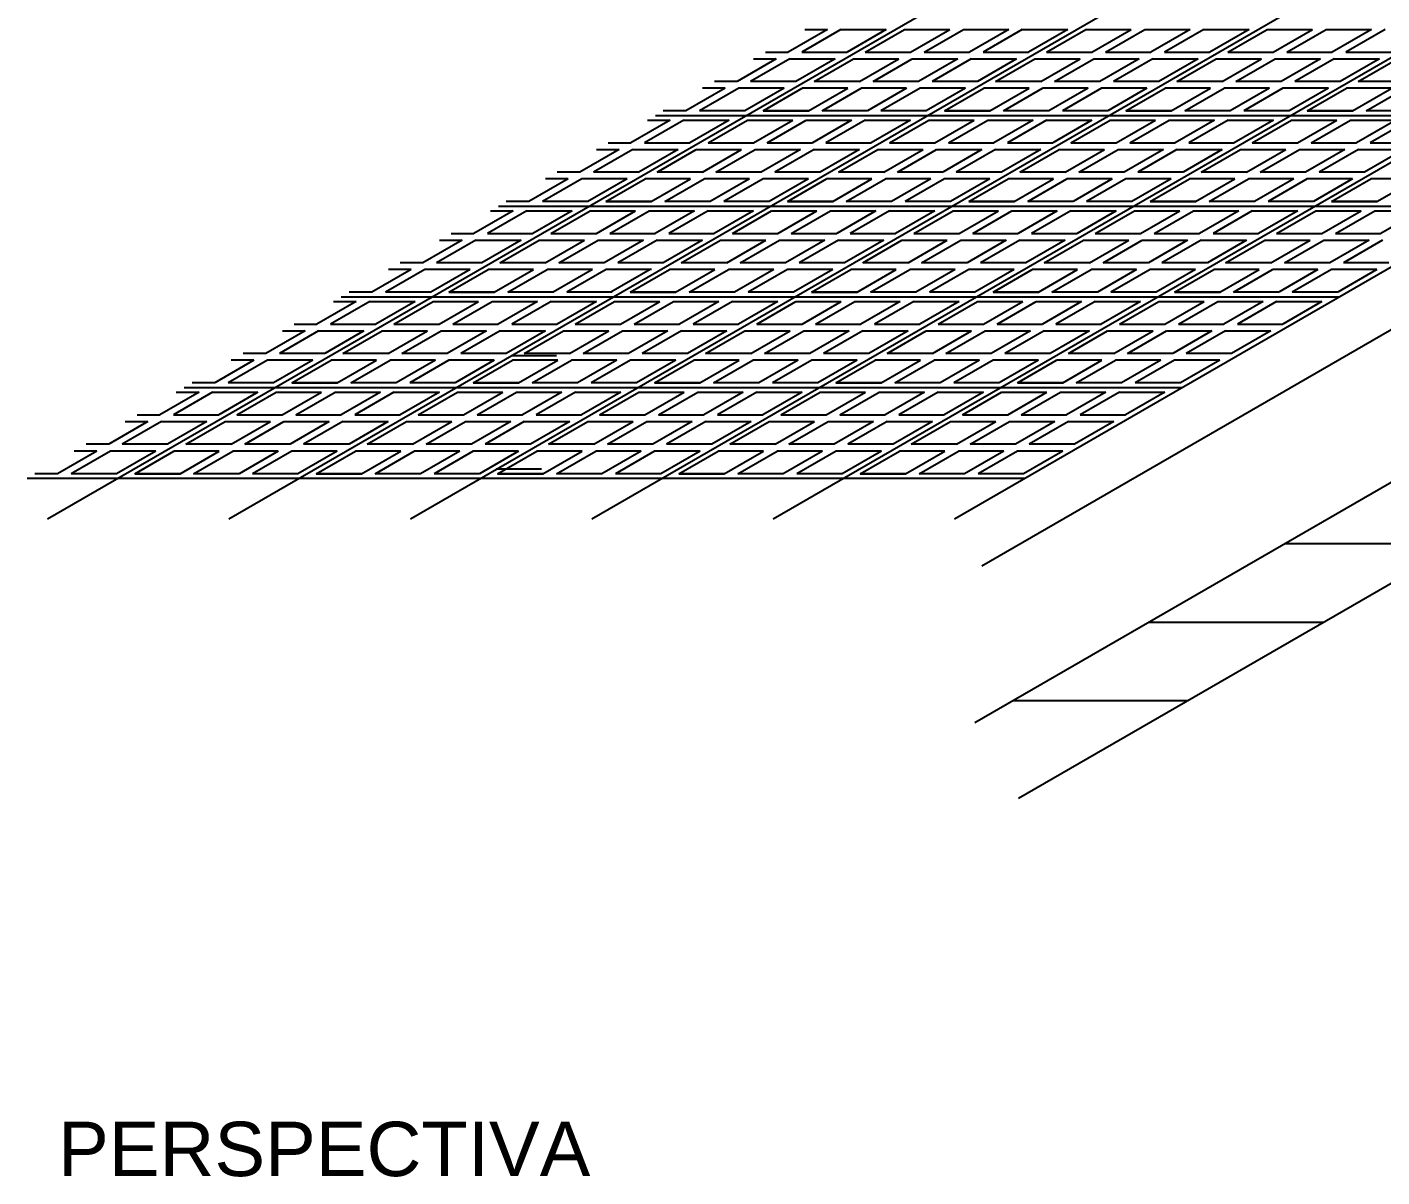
# Model space of a CAD drawing. Extents: x 0.2 to 27.8, y 0.4 to 17.8.
# Drawn here: x 9.789 to 12.777, y 9.632 to 12.168 of the extents above; entities that cross this region are included whole.
import ezdxf

# ---------------------------------------------------------------- set-up
doc = ezdxf.new("R2010")
doc.units = 0
doc.header["$LTSCALE"] = 0.8
doc.header["$MEASUREMENT"] = 0
for name, color, linetype in [('RATLLAT', 7, 'CONTINUOUS'), ('TAPA', 6, 'CONTINUOUS'), ('VORERA', 7, 'CONTINUOUS')]:
    doc.layers.add(name, color=color, linetype=linetype)
doc.styles.add('HELV', font='HELV')

msp = doc.modelspace()

# ---------------------------------------------------------------- linework, layer by layer
at = {"layer": 'TAPA', "color": 4}
for p, q in [((9.83405, 11.0833), (16.05083, 14.67256)), ((10.23405, 11.0833), (16.45083, 14.67256)), ((10.63405, 11.0833), (16.85083, 14.67256)), ((11.03405, 11.0833), (17.25083, 14.67256)), ((11.43405, 11.0833), (17.65083, 14.67256)), ((11.83405, 11.0833), (18.05083, 14.67256)), ((11.89405, 10.97938), (18.27459, 14.66318)), ((11.17452, 11.97269), (13.37452, 11.97269)), ((10.82811, 11.77269), (13.02811, 11.77269)), ((11.87862, 10.63384), (13.59242, 11.6233)), ((10.4817, 11.57269), (12.6817, 11.57269)), ((11.97505, 10.46681), (13.84636, 11.5472)), ((10.13529, 11.37269), (12.33529, 11.37269)), ((9.78888, 11.17269), (11.98888, 11.17269)), ((12.56209, 11.02844), (12.94784, 11.02844)), ((12.26258, 10.85552), (12.64833, 10.85552)), ((11.96307, 10.6826), (12.34882, 10.6826))]:
    msp.add_line(p, q, dxfattribs=at)
at = {"layer": 'VORERA', "color": 4}
for p, q in [((11.55361, 12.16269), (11.46701, 12.11269)), ((11.58361, 12.16269), (11.49701, 12.11269)), ((11.50361, 12.16269), (11.55361, 12.16269)), ((11.58361, 12.16269), (11.68361, 12.16269)), ((11.68361, 12.16269), (11.59701, 12.11269)), ((11.63701, 12.11269), (11.72361, 12.16269)), ((11.72361, 12.16269), (11.82361, 12.16269)), ((11.73701, 12.11269), (11.82361, 12.16269)), ((11.76701, 12.11269), (11.85361, 12.16269)), ((11.85361, 12.16269), (11.95361, 12.16269)), ((11.95361, 12.16269), (11.86701, 12.11269)), ((11.98361, 12.16269), (11.89701, 12.11269)), ((11.98361, 12.16269), (12.08361, 12.16269)), ((12.08361, 12.16269), (11.99701, 12.11269)), ((12.03701, 12.11269), (12.12361, 12.16269)), ((12.12361, 12.16269), (12.22361, 12.16269)), ((12.13701, 12.11269), (12.22361, 12.16269)), ((12.16701, 12.11269), (12.25361, 12.16269)), ((12.25361, 12.16269), (12.35361, 12.16269)), ((12.35361, 12.16269), (12.26701, 12.11269)), ((12.38361, 12.16269), (12.29701, 12.11269)), ((12.38361, 12.16269), (12.48361, 12.16269)), ((12.48361, 12.16269), (12.39701, 12.11269)), ((12.43701, 12.11269), (12.52361, 12.16269)), ((12.52361, 12.16269), (12.62361, 12.16269)), ((12.53701, 12.11269), (12.62361, 12.16269)), ((12.56701, 12.11269), (12.65361, 12.16269)), ((12.65361, 12.16269), (12.75361, 12.16269)), ((12.75361, 12.16269), (12.66701, 12.11269)), ((12.78361, 12.16269), (12.69701, 12.11269)), ((11.41701, 12.11269), (11.46701, 12.11269)), ((11.49701, 12.11269), (11.59701, 12.11269)), ((11.63701, 12.11269), (11.73701, 12.11269)), ((11.76701, 12.11269), (11.86701, 12.11269)), ((11.89701, 12.11269), (11.99701, 12.11269)), ((12.03701, 12.11269), (12.13701, 12.11269)), ((12.16701, 12.11269), (12.26701, 12.11269)), ((12.29701, 12.11269), (12.39701, 12.11269)), ((12.43701, 12.11269), (12.53701, 12.11269)), ((12.56701, 12.11269), (12.66701, 12.11269)), ((12.69701, 12.11269), (12.79701, 12.11269)), ((11.44103, 12.09769), (11.35442, 12.04769)), ((11.47103, 12.09769), (11.38442, 12.04769)), ((11.39103, 12.09769), (11.44103, 12.09769)), ((11.47103, 12.09769), (11.57103, 12.09769)), ((11.57103, 12.09769), (11.48442, 12.04769)), ((11.52442, 12.04769), (11.61103, 12.09769)), ((11.61103, 12.09769), (11.71103, 12.09769)), ((11.62442, 12.04769), (11.71103, 12.09769)), ((11.65442, 12.04769), (11.74103, 12.09769)), ((11.74103, 12.09769), (11.84103, 12.09769)), ((11.84103, 12.09769), (11.75442, 12.04769)), ((11.87103, 12.09769), (11.78442, 12.04769)), ((11.87103, 12.09769), (11.97103, 12.09769)), ((11.97103, 12.09769), (11.88442, 12.04769)), ((11.92442, 12.04769), (12.01103, 12.09769)), ((12.01103, 12.09769), (12.11103, 12.09769)), ((12.02442, 12.04769), (12.11103, 12.09769)), ((12.05442, 12.04769), (12.14103, 12.09769)), ((12.14103, 12.09769), (12.24103, 12.09769)), ((12.24103, 12.09769), (12.15442, 12.04769)), ((12.27103, 12.09769), (12.18442, 12.04769)), ((12.27103, 12.09769), (12.37103, 12.09769)), ((12.37103, 12.09769), (12.28442, 12.04769)), ((12.32442, 12.04769), (12.41103, 12.09769)), ((12.41103, 12.09769), (12.51103, 12.09769)), ((12.42442, 12.04769), (12.51103, 12.09769)), ((12.45442, 12.04769), (12.54103, 12.09769)), ((12.54103, 12.09769), (12.64103, 12.09769)), ((12.64103, 12.09769), (12.55442, 12.04769)), ((12.67103, 12.09769), (12.58442, 12.04769)), ((12.67103, 12.09769), (12.77103, 12.09769)), ((12.77103, 12.09769), (12.68442, 12.04769)), ((12.72442, 12.04769), (12.81103, 12.09769)), ((11.35442, 12.04769), (11.30442, 12.04769)), ((11.48442, 12.04769), (11.38442, 12.04769)), ((11.62442, 12.04769), (11.52442, 12.04769)), ((11.75442, 12.04769), (11.65442, 12.04769)), ((11.88442, 12.04769), (11.78442, 12.04769)), ((12.02442, 12.04769), (11.92442, 12.04769)), ((12.15442, 12.04769), (12.05442, 12.04769)), ((12.28442, 12.04769), (12.18442, 12.04769)), ((12.42442, 12.04769), (12.32442, 12.04769)), ((12.55442, 12.04769), (12.45442, 12.04769)), ((12.68442, 12.04769), (12.58442, 12.04769)), ((12.82442, 12.04769), (12.72442, 12.04769)), ((11.32844, 12.03269), (11.24184, 11.98269)), ((11.35844, 12.03269), (11.27184, 11.98269)), ((11.32844, 12.03269), (11.27844, 12.03269)), ((11.45844, 12.03269), (11.35844, 12.03269)), ((11.45844, 12.03269), (11.37184, 11.98269)), ((11.41184, 11.98269), (11.49844, 12.03269)), ((11.59844, 12.03269), (11.49844, 12.03269)), ((11.51184, 11.98269), (11.59844, 12.03269)), ((11.54184, 11.98269), (11.62844, 12.03269)), ((11.72844, 12.03269), (11.62844, 12.03269)), ((11.72844, 12.03269), (11.64184, 11.98269)), ((11.75844, 12.03269), (11.67184, 11.98269)), ((11.85844, 12.03269), (11.75844, 12.03269)), ((11.85844, 12.03269), (11.77184, 11.98269)), ((11.81184, 11.98269), (11.89844, 12.03269)), ((11.99844, 12.03269), (11.89844, 12.03269)), ((11.91184, 11.98269), (11.99844, 12.03269)), ((11.94184, 11.98269), (12.02844, 12.03269)), ((12.12844, 12.03269), (12.02844, 12.03269)), ((12.12844, 12.03269), (12.04184, 11.98269)), ((12.15844, 12.03269), (12.07184, 11.98269)), ((12.25844, 12.03269), (12.15844, 12.03269)), ((12.25844, 12.03269), (12.17184, 11.98269)), ((12.21184, 11.98269), (12.29844, 12.03269)), ((12.39844, 12.03269), (12.29844, 12.03269)), ((12.31184, 11.98269), (12.39844, 12.03269)), ((12.34184, 11.98269), (12.42844, 12.03269)), ((12.52844, 12.03269), (12.42844, 12.03269)), ((12.52844, 12.03269), (12.44184, 11.98269)), ((12.55844, 12.03269), (12.47184, 11.98269)), ((12.65844, 12.03269), (12.55844, 12.03269)), ((12.65844, 12.03269), (12.57184, 11.98269)), ((12.61184, 11.98269), (12.69844, 12.03269)), ((12.79844, 12.03269), (12.69844, 12.03269)), ((12.71184, 11.98269), (12.79844, 12.03269)), ((12.74184, 11.98269), (12.82844, 12.03269)), ((11.24184, 11.98269), (11.19184, 11.98269)), ((11.37184, 11.98269), (11.27184, 11.98269)), ((11.41184, 11.98269), (11.51184, 11.98269)), ((11.51184, 11.98269), (11.41184, 11.98269)), ((11.64184, 11.98269), (11.54184, 11.98269)), ((11.77184, 11.98269), (11.67184, 11.98269)), ((11.81184, 11.98269), (11.91184, 11.98269)), ((11.91184, 11.98269), (11.81184, 11.98269)), ((12.04184, 11.98269), (11.94184, 11.98269)), ((12.17184, 11.98269), (12.07184, 11.98269)), ((12.21184, 11.98269), (12.31184, 11.98269)), ((12.31184, 11.98269), (12.21184, 11.98269)), ((12.44184, 11.98269), (12.34184, 11.98269)), ((12.57184, 11.98269), (12.47184, 11.98269)), ((12.61184, 11.98269), (12.71184, 11.98269)), ((12.71184, 11.98269), (12.61184, 11.98269)), ((12.84184, 11.98269), (12.74184, 11.98269)), ((11.2072, 11.96269), (11.1206, 11.91269)), ((11.2372, 11.96269), (11.1506, 11.91269)), ((11.1572, 11.96269), (11.2072, 11.96269)), ((11.2372, 11.96269), (11.3372, 11.96269)), ((11.3372, 11.96269), (11.2506, 11.91269)), ((11.2906, 11.91269), (11.3772, 11.96269)), ((11.3772, 11.96269), (11.4772, 11.96269)), ((11.3906, 11.91269), (11.4772, 11.96269)), ((11.4206, 11.91269), (11.5072, 11.96269)), ((11.5072, 11.96269), (11.6072, 11.96269)), ((11.6072, 11.96269), (11.5206, 11.91269)), ((11.6372, 11.96269), (11.5506, 11.91269)), ((11.6372, 11.96269), (11.7372, 11.96269)), ((11.7372, 11.96269), (11.6506, 11.91269)), ((11.6906, 11.91269), (11.7772, 11.96269)), ((11.7772, 11.96269), (11.8772, 11.96269)), ((11.7906, 11.91269), (11.8772, 11.96269)), ((11.8206, 11.91269), (11.9072, 11.96269)), ((11.9072, 11.96269), (12.0072, 11.96269)), ((12.0072, 11.96269), (11.9206, 11.91269)), ((12.0372, 11.96269), (11.9506, 11.91269)), ((12.0372, 11.96269), (12.1372, 11.96269)), ((12.1372, 11.96269), (12.0506, 11.91269)), ((12.0906, 11.91269), (12.1772, 11.96269)), ((12.1772, 11.96269), (12.2772, 11.96269)), ((12.1906, 11.91269), (12.2772, 11.96269)), ((12.2206, 11.91269), (12.3072, 11.96269)), ((12.3072, 11.96269), (12.4072, 11.96269)), ((12.4072, 11.96269), (12.3206, 11.91269)), ((12.4372, 11.96269), (12.3506, 11.91269)), ((12.4372, 11.96269), (12.5372, 11.96269)), ((12.5372, 11.96269), (12.4506, 11.91269)), ((12.4906, 11.91269), (12.5772, 11.96269)), ((12.5772, 11.96269), (12.6772, 11.96269)), ((12.5906, 11.91269), (12.6772, 11.96269)), ((12.6206, 11.91269), (12.7072, 11.96269)), ((12.7072, 11.96269), (12.8072, 11.96269)), ((12.8072, 11.96269), (12.7206, 11.91269)), ((12.8372, 11.96269), (12.7506, 11.91269)), ((11.09462, 11.89769), (11.00801, 11.84769)), ((11.12462, 11.89769), (11.03801, 11.84769)), ((11.04462, 11.89769), (11.09462, 11.89769)), ((11.0706, 11.91269), (11.1206, 11.91269)), ((11.12462, 11.89769), (11.22462, 11.89769)), ((11.22462, 11.89769), (11.13801, 11.84769)), ((11.1506, 11.91269), (11.2506, 11.91269)), ((11.17801, 11.84769), (11.26462, 11.89769)), ((11.26462, 11.89769), (11.36462, 11.89769)), ((11.27801, 11.84769), (11.36462, 11.89769)), ((11.2906, 11.91269), (11.3906, 11.91269)), ((11.30801, 11.84769), (11.39462, 11.89769)), ((11.39462, 11.89769), (11.49462, 11.89769)), ((11.49462, 11.89769), (11.40801, 11.84769)), ((11.4206, 11.91269), (11.5206, 11.91269)), ((11.52462, 11.89769), (11.43801, 11.84769)), ((11.52462, 11.89769), (11.62462, 11.89769)), ((11.62462, 11.89769), (11.53801, 11.84769)), ((11.5506, 11.91269), (11.6506, 11.91269)), ((11.57801, 11.84769), (11.66462, 11.89769)), ((11.66462, 11.89769), (11.76462, 11.89769)), ((11.67801, 11.84769), (11.76462, 11.89769)), ((11.6906, 11.91269), (11.7906, 11.91269)), ((11.70801, 11.84769), (11.79462, 11.89769)), ((11.79462, 11.89769), (11.89462, 11.89769)), ((11.89462, 11.89769), (11.80801, 11.84769)), ((11.8206, 11.91269), (11.9206, 11.91269)), ((11.92462, 11.89769), (11.83801, 11.84769)), ((11.92462, 11.89769), (12.02462, 11.89769)), ((12.02462, 11.89769), (11.93801, 11.84769)), ((11.9506, 11.91269), (12.0506, 11.91269)), ((11.97801, 11.84769), (12.06462, 11.89769)), ((12.06462, 11.89769), (12.16462, 11.89769)), ((12.07801, 11.84769), (12.16462, 11.89769)), ((12.0906, 11.91269), (12.1906, 11.91269)), ((12.10801, 11.84769), (12.19462, 11.89769)), ((12.19462, 11.89769), (12.29462, 11.89769)), ((12.29462, 11.89769), (12.20801, 11.84769)), ((12.2206, 11.91269), (12.3206, 11.91269)), ((12.32462, 11.89769), (12.23801, 11.84769)), ((12.32462, 11.89769), (12.42462, 11.89769)), ((12.42462, 11.89769), (12.33801, 11.84769)), ((12.3506, 11.91269), (12.4506, 11.91269)), ((12.37801, 11.84769), (12.46462, 11.89769)), ((12.46462, 11.89769), (12.56462, 11.89769)), ((12.47801, 11.84769), (12.56462, 11.89769)), ((12.4906, 11.91269), (12.5906, 11.91269)), ((12.50801, 11.84769), (12.59462, 11.89769)), ((12.59462, 11.89769), (12.69462, 11.89769)), ((12.69462, 11.89769), (12.60801, 11.84769)), ((12.6206, 11.91269), (12.7206, 11.91269)), ((12.72462, 11.89769), (12.63801, 11.84769)), ((12.72462, 11.89769), (12.82462, 11.89769)), ((12.82462, 11.89769), (12.73801, 11.84769)), ((12.7506, 11.91269), (12.8506, 11.91269)), ((10.98203, 11.83269), (10.89543, 11.78269)), ((11.01203, 11.83269), (10.92543, 11.78269)), ((10.98203, 11.83269), (10.93203, 11.83269)), ((11.00801, 11.84769), (10.95801, 11.84769)), ((11.11203, 11.83269), (11.01203, 11.83269)), ((11.11203, 11.83269), (11.02543, 11.78269)), ((11.13801, 11.84769), (11.03801, 11.84769)), ((11.06543, 11.78269), (11.15203, 11.83269)), ((11.25203, 11.83269), (11.15203, 11.83269)), ((11.16543, 11.78269), (11.25203, 11.83269)), ((11.27801, 11.84769), (11.17801, 11.84769)), ((11.19543, 11.78269), (11.28203, 11.83269)), ((11.38203, 11.83269), (11.28203, 11.83269)), ((11.38203, 11.83269), (11.29543, 11.78269)), ((11.40801, 11.84769), (11.30801, 11.84769)), ((11.41203, 11.83269), (11.32543, 11.78269)), ((11.51203, 11.83269), (11.41203, 11.83269)), ((11.51203, 11.83269), (11.42543, 11.78269)), ((11.53801, 11.84769), (11.43801, 11.84769)), ((11.46543, 11.78269), (11.55203, 11.83269)), ((11.65203, 11.83269), (11.55203, 11.83269)), ((11.56543, 11.78269), (11.65203, 11.83269)), ((11.67801, 11.84769), (11.57801, 11.84769)), ((11.59543, 11.78269), (11.68203, 11.83269)), ((11.78203, 11.83269), (11.68203, 11.83269)), ((11.78203, 11.83269), (11.69543, 11.78269)), ((11.80801, 11.84769), (11.70801, 11.84769)), ((11.81203, 11.83269), (11.72543, 11.78269)), ((11.91203, 11.83269), (11.81203, 11.83269)), ((11.91203, 11.83269), (11.82543, 11.78269)), ((11.93801, 11.84769), (11.83801, 11.84769)), ((11.86543, 11.78269), (11.95203, 11.83269)), ((12.05203, 11.83269), (11.95203, 11.83269)), ((11.96543, 11.78269), (12.05203, 11.83269)), ((12.07801, 11.84769), (11.97801, 11.84769)), ((11.99543, 11.78269), (12.08203, 11.83269)), ((12.18203, 11.83269), (12.08203, 11.83269)), ((12.18203, 11.83269), (12.09543, 11.78269)), ((12.20801, 11.84769), (12.10801, 11.84769)), ((12.21203, 11.83269), (12.12543, 11.78269)), ((12.31203, 11.83269), (12.21203, 11.83269)), ((12.31203, 11.83269), (12.22543, 11.78269)), ((12.33801, 11.84769), (12.23801, 11.84769)), ((12.26543, 11.78269), (12.35203, 11.83269)), ((12.45203, 11.83269), (12.35203, 11.83269)), ((12.36543, 11.78269), (12.45203, 11.83269)), ((12.47801, 11.84769), (12.37801, 11.84769)), ((12.39543, 11.78269), (12.48203, 11.83269)), ((12.58203, 11.83269), (12.48203, 11.83269)), ((12.58203, 11.83269), (12.49543, 11.78269)), ((12.60801, 11.84769), (12.50801, 11.84769)), ((12.61203, 11.83269), (12.52543, 11.78269)), ((12.71203, 11.83269), (12.61203, 11.83269)), ((12.71203, 11.83269), (12.62543, 11.78269)), ((12.73801, 11.84769), (12.63801, 11.84769)), ((12.66543, 11.78269), (12.75203, 11.83269)), ((12.85203, 11.83269), (12.75203, 11.83269)), ((12.76543, 11.78269), (12.85203, 11.83269)), ((10.89543, 11.78269), (10.84543, 11.78269)), ((11.02543, 11.78269), (10.92543, 11.78269)), ((11.06543, 11.78269), (11.16543, 11.78269)), ((11.16543, 11.78269), (11.06543, 11.78269)), ((11.29543, 11.78269), (11.19543, 11.78269)), ((11.42543, 11.78269), (11.32543, 11.78269)), ((11.46543, 11.78269), (11.56543, 11.78269)), ((11.56543, 11.78269), (11.46543, 11.78269)), ((11.69543, 11.78269), (11.59543, 11.78269)), ((11.82543, 11.78269), (11.72543, 11.78269)), ((11.86543, 11.78269), (11.96543, 11.78269)), ((11.96543, 11.78269), (11.86543, 11.78269)), ((12.09543, 11.78269), (11.99543, 11.78269)), ((12.22543, 11.78269), (12.12543, 11.78269)), ((12.26543, 11.78269), (12.36543, 11.78269)), ((12.36543, 11.78269), (12.26543, 11.78269)), ((12.49543, 11.78269), (12.39543, 11.78269)), ((12.62543, 11.78269), (12.52543, 11.78269)), ((12.66543, 11.78269), (12.76543, 11.78269)), ((12.76543, 11.78269), (12.66543, 11.78269)), ((10.86079, 11.76269), (10.77419, 11.71269)), ((10.89079, 11.76269), (10.80419, 11.71269)), ((10.81079, 11.76269), (10.86079, 11.76269)), ((10.89079, 11.76269), (10.99079, 11.76269)), ((10.99079, 11.76269), (10.90419, 11.71269)), ((10.94419, 11.71269), (11.03079, 11.76269)), ((11.03079, 11.76269), (11.13079, 11.76269)), ((11.04419, 11.71269), (11.13079, 11.76269)), ((11.07419, 11.71269), (11.16079, 11.76269)), ((11.16079, 11.76269), (11.26079, 11.76269)), ((11.26079, 11.76269), (11.17419, 11.71269)), ((11.29079, 11.76269), (11.20419, 11.71269)), ((11.29079, 11.76269), (11.39079, 11.76269)), ((11.39079, 11.76269), (11.30419, 11.71269)), ((11.34419, 11.71269), (11.43079, 11.76269)), ((11.43079, 11.76269), (11.53079, 11.76269)), ((11.44419, 11.71269), (11.53079, 11.76269)), ((11.47419, 11.71269), (11.56079, 11.76269)), ((11.56079, 11.76269), (11.66079, 11.76269)), ((11.66079, 11.76269), (11.57419, 11.71269)), ((11.69079, 11.76269), (11.60419, 11.71269)), ((11.69079, 11.76269), (11.79079, 11.76269)), ((11.79079, 11.76269), (11.70419, 11.71269)), ((11.74419, 11.71269), (11.83079, 11.76269)), ((11.83079, 11.76269), (11.93079, 11.76269)), ((11.84419, 11.71269), (11.93079, 11.76269)), ((11.87419, 11.71269), (11.96079, 11.76269)), ((11.96079, 11.76269), (12.06079, 11.76269)), ((12.06079, 11.76269), (11.97419, 11.71269)), ((12.09079, 11.76269), (12.00419, 11.71269)), ((12.09079, 11.76269), (12.19079, 11.76269)), ((12.19079, 11.76269), (12.10419, 11.71269)), ((12.14419, 11.71269), (12.23079, 11.76269)), ((12.23079, 11.76269), (12.33079, 11.76269)), ((12.24419, 11.71269), (12.33079, 11.76269)), ((12.27419, 11.71269), (12.36079, 11.76269)), ((12.36079, 11.76269), (12.46079, 11.76269)), ((12.46079, 11.76269), (12.37419, 11.71269)), ((12.49079, 11.76269), (12.40419, 11.71269)), ((12.49079, 11.76269), (12.59079, 11.76269)), ((12.59079, 11.76269), (12.50419, 11.71269)), ((12.54419, 11.71269), (12.63079, 11.76269)), ((12.63079, 11.76269), (12.73079, 11.76269)), ((12.64419, 11.71269), (12.73079, 11.76269)), ((12.67419, 11.71269), (12.76079, 11.76269)), ((12.76079, 11.76269), (12.86079, 11.76269)), ((12.86079, 11.76269), (12.77419, 11.71269)), ((10.72419, 11.71269), (10.77419, 11.71269)), ((10.80419, 11.71269), (10.90419, 11.71269)), ((10.94419, 11.71269), (11.04419, 11.71269)), ((11.07419, 11.71269), (11.17419, 11.71269)), ((11.20419, 11.71269), (11.30419, 11.71269)), ((11.34419, 11.71269), (11.44419, 11.71269)), ((11.47419, 11.71269), (11.57419, 11.71269)), ((11.60419, 11.71269), (11.70419, 11.71269)), ((11.74419, 11.71269), (11.84419, 11.71269)), ((11.87419, 11.71269), (11.97419, 11.71269)), ((12.00419, 11.71269), (12.10419, 11.71269)), ((12.14419, 11.71269), (12.24419, 11.71269)), ((12.27419, 11.71269), (12.37419, 11.71269)), ((12.40419, 11.71269), (12.50419, 11.71269)), ((12.54419, 11.71269), (12.64419, 11.71269)), ((12.67419, 11.71269), (12.77419, 11.71269)), ((10.7482, 11.69769), (10.6616, 11.64769)), ((10.7782, 11.69769), (10.6916, 11.64769)), ((10.6982, 11.69769), (10.7482, 11.69769)), ((10.7782, 11.69769), (10.8782, 11.69769)), ((10.8782, 11.69769), (10.7916, 11.64769)), ((10.8316, 11.64769), (10.9182, 11.69769)), ((10.9182, 11.69769), (11.0182, 11.69769)), ((10.9316, 11.64769), (11.0182, 11.69769)), ((10.9616, 11.64769), (11.0482, 11.69769)), ((11.0482, 11.69769), (11.1482, 11.69769)), ((11.1482, 11.69769), (11.0616, 11.64769)), ((11.1782, 11.69769), (11.0916, 11.64769)), ((11.1782, 11.69769), (11.2782, 11.69769)), ((11.2782, 11.69769), (11.1916, 11.64769)), ((11.2316, 11.64769), (11.3182, 11.69769)), ((11.3182, 11.69769), (11.4182, 11.69769)), ((11.3316, 11.64769), (11.4182, 11.69769)), ((11.3616, 11.64769), (11.4482, 11.69769)), ((11.4482, 11.69769), (11.5482, 11.69769)), ((11.5482, 11.69769), (11.4616, 11.64769)), ((11.5782, 11.69769), (11.4916, 11.64769)), ((11.5782, 11.69769), (11.6782, 11.69769)), ((11.6782, 11.69769), (11.5916, 11.64769)), ((11.6316, 11.64769), (11.7182, 11.69769)), ((11.7182, 11.69769), (11.8182, 11.69769)), ((11.7316, 11.64769), (11.8182, 11.69769)), ((11.7616, 11.64769), (11.8482, 11.69769)), ((11.8482, 11.69769), (11.9482, 11.69769)), ((11.9482, 11.69769), (11.8616, 11.64769)), ((11.9782, 11.69769), (11.8916, 11.64769)), ((11.9782, 11.69769), (12.0782, 11.69769)), ((12.0782, 11.69769), (11.9916, 11.64769)), ((12.0316, 11.64769), (12.1182, 11.69769)), ((12.1182, 11.69769), (12.2182, 11.69769)), ((12.1316, 11.64769), (12.2182, 11.69769)), ((12.1616, 11.64769), (12.2482, 11.69769)), ((12.2482, 11.69769), (12.3482, 11.69769)), ((12.3482, 11.69769), (12.2616, 11.64769)), ((12.3782, 11.69769), (12.2916, 11.64769)), ((12.3782, 11.69769), (12.4782, 11.69769)), ((12.4782, 11.69769), (12.3916, 11.64769)), ((12.4316, 11.64769), (12.5182, 11.69769)), ((12.5182, 11.69769), (12.6182, 11.69769)), ((12.5316, 11.64769), (12.6182, 11.69769)), ((12.5616, 11.64769), (12.6482, 11.69769)), ((12.6482, 11.69769), (12.7482, 11.69769)), ((12.7482, 11.69769), (12.6616, 11.64769)), ((12.7782, 11.69769), (12.6916, 11.64769)), ((10.63562, 11.63269), (10.54902, 11.58269)), ((10.66562, 11.63269), (10.57902, 11.58269)), ((10.63562, 11.63269), (10.58562, 11.63269)), ((10.6616, 11.64769), (10.6116, 11.64769)), ((10.76562, 11.63269), (10.66562, 11.63269)), ((10.76562, 11.63269), (10.67902, 11.58269)), ((10.7916, 11.64769), (10.6916, 11.64769)), ((10.71902, 11.58269), (10.80562, 11.63269)), ((10.90562, 11.63269), (10.80562, 11.63269)), ((10.81902, 11.58269), (10.90562, 11.63269)), ((10.9316, 11.64769), (10.8316, 11.64769)), ((10.84902, 11.58269), (10.93562, 11.63269)), ((11.03562, 11.63269), (10.93562, 11.63269)), ((11.03562, 11.63269), (10.94902, 11.58269)), ((11.0616, 11.64769), (10.9616, 11.64769)), ((11.06562, 11.63269), (10.97902, 11.58269)), ((11.16562, 11.63269), (11.06562, 11.63269)), ((11.16292, 11.63322), (11.07631, 11.58322)), ((11.1916, 11.64769), (11.0916, 11.64769)), ((11.11902, 11.58269), (11.20562, 11.63269)), ((11.30562, 11.63269), (11.20562, 11.63269)), ((11.21902, 11.58269), (11.30562, 11.63269)), ((11.3316, 11.64769), (11.2316, 11.64769)), ((11.24902, 11.58269), (11.33562, 11.63269)), ((11.43562, 11.63269), (11.33562, 11.63269)), ((11.43562, 11.63269), (11.34902, 11.58269)), ((11.4616, 11.64769), (11.3616, 11.64769)), ((11.46562, 11.63269), (11.37902, 11.58269)), ((11.56562, 11.63269), (11.46562, 11.63269)), ((11.56562, 11.63269), (11.47902, 11.58269)), ((11.5916, 11.64769), (11.4916, 11.64769)), ((11.51902, 11.58269), (11.60562, 11.63269)), ((11.70562, 11.63269), (11.60562, 11.63269)), ((11.61902, 11.58269), (11.70562, 11.63269)), ((11.7316, 11.64769), (11.6316, 11.64769)), ((11.64902, 11.58269), (11.73562, 11.63269)), ((11.83562, 11.63269), (11.73562, 11.63269)), ((11.83562, 11.63269), (11.74902, 11.58269)), ((11.8616, 11.64769), (11.7616, 11.64769)), ((11.86562, 11.63269), (11.77902, 11.58269)), ((11.96562, 11.63269), (11.86562, 11.63269)), ((11.96562, 11.63269), (11.87902, 11.58269)), ((11.9916, 11.64769), (11.8916, 11.64769)), ((11.91902, 11.58269), (12.00562, 11.63269)), ((12.10562, 11.63269), (12.00562, 11.63269)), ((12.01902, 11.58269), (12.10562, 11.63269)), ((12.1316, 11.64769), (12.0316, 11.64769)), ((12.04902, 11.58269), (12.13562, 11.63269)), ((12.23562, 11.63269), (12.13562, 11.63269)), ((12.23562, 11.63269), (12.14902, 11.58269)), ((12.2616, 11.64769), (12.1616, 11.64769)), ((12.26562, 11.63269), (12.17902, 11.58269)), ((12.36562, 11.63269), (12.26562, 11.63269)), ((12.36562, 11.63269), (12.27902, 11.58269)), ((12.3916, 11.64769), (12.2916, 11.64769)), ((12.31902, 11.58269), (12.40562, 11.63269)), ((12.50562, 11.63269), (12.40562, 11.63269)), ((12.41902, 11.58269), (12.50562, 11.63269)), ((12.5316, 11.64769), (12.4316, 11.64769)), ((12.44902, 11.58269), (12.53562, 11.63269)), ((12.63562, 11.63269), (12.53562, 11.63269)), ((12.63562, 11.63269), (12.54902, 11.58269)), ((12.6616, 11.64769), (12.5616, 11.64769)), ((12.66562, 11.63269), (12.57902, 11.58269)), ((12.76562, 11.63269), (12.66562, 11.63269)), ((12.76562, 11.63269), (12.67902, 11.58269)), ((12.7916, 11.64769), (12.6916, 11.64769)), ((10.51438, 11.56269), (10.42778, 11.51269)), ((10.54438, 11.56269), (10.45778, 11.51269)), ((10.46438, 11.56269), (10.51438, 11.56269)), ((10.54902, 11.58269), (10.49902, 11.58269)), ((10.54438, 11.56269), (10.64438, 11.56269)), ((10.64438, 11.56269), (10.55778, 11.51269)), ((10.67902, 11.58269), (10.57902, 11.58269)), ((10.59778, 11.51269), (10.68438, 11.56269)), ((10.68438, 11.56269), (10.78438, 11.56269)), ((10.69778, 11.51269), (10.78438, 11.56269)), ((10.71902, 11.58269), (10.81902, 11.58269)), ((10.81902, 11.58269), (10.71902, 11.58269)), ((10.72778, 11.51269), (10.81438, 11.56269)), ((10.81438, 11.56269), (10.91438, 11.56269)), ((10.91438, 11.56269), (10.82778, 11.51269)), ((10.94902, 11.58269), (10.84902, 11.58269)), ((10.94438, 11.56269), (10.85778, 11.51269)), ((10.94438, 11.56269), (11.04438, 11.56269)), ((11.04438, 11.56269), (10.95778, 11.51269)), ((11.07902, 11.58269), (10.97902, 11.58269)), ((10.99778, 11.51269), (11.08438, 11.56269)), ((11.08438, 11.56269), (11.18438, 11.56269)), ((11.09778, 11.51269), (11.18438, 11.56269)), ((11.21902, 11.58269), (11.11902, 11.58269)), ((11.11902, 11.58269), (11.21902, 11.58269)), ((11.12778, 11.51269), (11.21438, 11.56269)), ((11.21438, 11.56269), (11.31438, 11.56269)), ((11.31438, 11.56269), (11.22778, 11.51269)), ((11.34902, 11.58269), (11.24902, 11.58269)), ((11.34438, 11.56269), (11.25778, 11.51269)), ((11.34438, 11.56269), (11.44438, 11.56269)), ((11.44438, 11.56269), (11.35778, 11.51269)), ((11.47902, 11.58269), (11.37902, 11.58269)), ((11.39778, 11.51269), (11.48438, 11.56269)), ((11.48438, 11.56269), (11.58438, 11.56269)), ((11.49778, 11.51269), (11.58438, 11.56269)), ((11.51902, 11.58269), (11.61902, 11.58269)), ((11.61902, 11.58269), (11.51902, 11.58269)), ((11.52778, 11.51269), (11.61438, 11.56269)), ((11.61438, 11.56269), (11.71438, 11.56269)), ((11.71438, 11.56269), (11.62778, 11.51269)), ((11.74902, 11.58269), (11.64902, 11.58269)), ((11.74438, 11.56269), (11.65778, 11.51269)), ((11.74438, 11.56269), (11.84438, 11.56269)), ((11.84438, 11.56269), (11.75778, 11.51269)), ((11.87902, 11.58269), (11.77902, 11.58269)), ((11.79778, 11.51269), (11.88438, 11.56269)), ((11.88438, 11.56269), (11.98438, 11.56269)), ((11.89778, 11.51269), (11.98438, 11.56269)), ((11.91902, 11.58269), (12.01902, 11.58269)), ((12.01902, 11.58269), (11.91902, 11.58269)), ((11.92778, 11.51269), (12.01438, 11.56269)), ((12.01438, 11.56269), (12.11438, 11.56269)), ((12.11438, 11.56269), (12.02778, 11.51269)), ((12.14902, 11.58269), (12.04902, 11.58269)), ((12.14438, 11.56269), (12.05778, 11.51269)), ((12.14438, 11.56269), (12.24438, 11.56269)), ((12.24438, 11.56269), (12.15778, 11.51269)), ((12.27902, 11.58269), (12.17902, 11.58269)), ((12.19778, 11.51269), (12.28438, 11.56269)), ((12.28438, 11.56269), (12.38438, 11.56269)), ((12.29778, 11.51269), (12.38438, 11.56269)), ((12.31902, 11.58269), (12.41902, 11.58269)), ((12.41902, 11.58269), (12.31902, 11.58269)), ((12.32778, 11.51269), (12.41438, 11.56269)), ((12.41438, 11.56269), (12.51438, 11.56269)), ((12.51438, 11.56269), (12.42778, 11.51269)), ((12.54902, 11.58269), (12.44902, 11.58269)), ((12.54438, 11.56269), (12.45778, 11.51269)), ((12.54438, 11.56269), (12.64438, 11.56269)), ((12.64438, 11.56269), (12.55778, 11.51269)), ((12.67902, 11.58269), (12.57902, 11.58269)), ((10.37778, 11.51269), (10.42778, 11.51269)), ((10.45778, 11.51269), (10.55778, 11.51269)), ((10.59778, 11.51269), (10.69778, 11.51269)), ((10.72778, 11.51269), (10.82778, 11.51269)), ((10.85778, 11.51269), (10.95778, 11.51269)), ((10.99778, 11.51269), (11.09778, 11.51269)), ((11.12778, 11.51269), (11.22778, 11.51269)), ((11.25778, 11.51269), (11.35778, 11.51269)), ((11.39778, 11.51269), (11.49778, 11.51269)), ((11.52778, 11.51269), (11.62778, 11.51269)), ((11.65778, 11.51269), (11.75778, 11.51269)), ((11.79778, 11.51269), (11.89778, 11.51269)), ((11.92778, 11.51269), (12.02778, 11.51269)), ((12.05778, 11.51269), (12.15778, 11.51269)), ((12.19778, 11.51269), (12.29778, 11.51269)), ((12.32778, 11.51269), (12.42778, 11.51269)), ((12.45778, 11.51269), (12.55778, 11.51269)), ((10.40179, 11.49769), (10.31519, 11.44769)), ((10.43179, 11.49769), (10.34519, 11.44769)), ((10.35179, 11.49769), (10.40179, 11.49769)), ((10.43179, 11.49769), (10.53179, 11.49769)), ((10.53179, 11.49769), (10.44519, 11.44769)), ((10.48519, 11.44769), (10.57179, 11.49769)), ((10.57179, 11.49769), (10.67179, 11.49769)), ((10.58519, 11.44769), (10.67179, 11.49769)), ((10.61519, 11.44769), (10.70179, 11.49769)), ((10.70179, 11.49769), (10.80179, 11.49769)), ((10.80179, 11.49769), (10.71519, 11.44769)), ((10.83179, 11.49769), (10.74519, 11.44769)), ((10.83179, 11.49769), (10.93179, 11.49769)), ((10.93179, 11.49769), (10.84519, 11.44769)), ((10.88519, 11.44769), (10.97179, 11.49769)), ((10.97179, 11.49769), (11.07179, 11.49769)), ((10.98519, 11.44769), (11.07179, 11.49769)), ((11.01519, 11.44769), (11.10179, 11.49769)), ((11.10179, 11.49769), (11.20179, 11.49769)), ((11.20179, 11.49769), (11.11519, 11.44769)), ((11.23179, 11.49769), (11.14519, 11.44769)), ((11.23179, 11.49769), (11.33179, 11.49769)), ((11.33179, 11.49769), (11.24519, 11.44769)), ((11.28519, 11.44769), (11.37179, 11.49769)), ((11.37179, 11.49769), (11.47179, 11.49769)), ((11.38519, 11.44769), (11.47179, 11.49769)), ((11.41519, 11.44769), (11.50179, 11.49769)), ((11.50179, 11.49769), (11.60179, 11.49769)), ((11.60179, 11.49769), (11.51519, 11.44769)), ((11.63179, 11.49769), (11.54519, 11.44769)), ((11.63179, 11.49769), (11.73179, 11.49769)), ((11.73179, 11.49769), (11.64519, 11.44769)), ((11.68519, 11.44769), (11.77179, 11.49769)), ((11.77179, 11.49769), (11.87179, 11.49769)), ((11.78519, 11.44769), (11.87179, 11.49769)), ((11.81519, 11.44769), (11.90179, 11.49769)), ((11.90179, 11.49769), (12.00179, 11.49769)), ((12.00179, 11.49769), (11.91519, 11.44769)), ((12.03179, 11.49769), (11.94519, 11.44769)), ((12.03179, 11.49769), (12.13179, 11.49769)), ((12.13179, 11.49769), (12.04519, 11.44769)), ((12.08519, 11.44769), (12.17179, 11.49769)), ((12.17179, 11.49769), (12.27179, 11.49769)), ((12.18519, 11.44769), (12.27179, 11.49769)), ((12.21519, 11.44769), (12.30179, 11.49769)), ((12.30179, 11.49769), (12.40179, 11.49769)), ((12.40179, 11.49769), (12.31519, 11.44769)), ((12.43179, 11.49769), (12.34519, 11.44769)), ((12.43179, 11.49769), (12.53179, 11.49769)), ((12.53179, 11.49769), (12.44519, 11.44769)), ((10.31519, 11.44769), (10.26519, 11.44769)), ((10.44519, 11.44769), (10.34519, 11.44769)), ((10.58519, 11.44769), (10.48519, 11.44769)), ((10.71519, 11.44769), (10.61519, 11.44769)), ((10.84519, 11.44769), (10.74519, 11.44769)), ((10.98519, 11.44769), (10.88519, 11.44769)), ((11.11519, 11.44769), (11.01519, 11.44769)), ((11.24519, 11.44769), (11.14519, 11.44769)), ((11.38519, 11.44769), (11.28519, 11.44769)), ((11.51519, 11.44769), (11.41519, 11.44769)), ((11.64519, 11.44769), (11.54519, 11.44769)), ((11.78519, 11.44769), (11.68519, 11.44769)), ((11.91519, 11.44769), (11.81519, 11.44769)), ((12.04519, 11.44769), (11.94519, 11.44769)), ((12.18519, 11.44769), (12.08519, 11.44769)), ((12.31519, 11.44769), (12.21519, 11.44769)), ((12.44519, 11.44769), (12.34519, 11.44769)), ((10.28921, 11.43269), (10.20261, 11.38269)), ((10.31921, 11.43269), (10.23261, 11.38269)), ((10.28921, 11.43269), (10.23921, 11.43269)), ((10.41921, 11.43269), (10.31921, 11.43269)), ((10.41921, 11.43269), (10.33261, 11.38269)), ((10.37261, 11.38269), (10.45921, 11.43269)), ((10.55921, 11.43269), (10.45921, 11.43269)), ((10.47261, 11.38269), (10.55921, 11.43269)), ((10.50261, 11.38269), (10.58921, 11.43269)), ((10.68921, 11.43269), (10.58921, 11.43269)), ((10.68921, 11.43269), (10.60261, 11.38269)), ((10.71921, 11.43269), (10.63261, 11.38269)), ((10.81921, 11.43269), (10.71921, 11.43269)), ((10.81921, 11.43269), (10.73261, 11.38269)), ((10.77261, 11.38269), (10.85921, 11.43269)), ((10.95653, 11.44269), (10.85653, 11.44269)), ((10.95921, 11.43269), (10.85921, 11.43269)), ((10.87261, 11.38269), (10.95921, 11.43269)), ((10.90261, 11.38269), (10.98921, 11.43269)), ((11.08921, 11.43269), (10.98921, 11.43269)), ((11.08921, 11.43269), (11.00261, 11.38269)), ((11.11921, 11.43269), (11.03261, 11.38269)), ((11.21921, 11.43269), (11.11921, 11.43269)), ((11.21921, 11.43269), (11.13261, 11.38269)), ((11.17261, 11.38269), (11.25921, 11.43269)), ((11.35921, 11.43269), (11.25921, 11.43269)), ((11.27261, 11.38269), (11.35921, 11.43269)), ((11.30261, 11.38269), (11.38921, 11.43269)), ((11.48921, 11.43269), (11.38921, 11.43269)), ((11.48921, 11.43269), (11.40261, 11.38269)), ((11.51921, 11.43269), (11.43261, 11.38269)), ((11.61921, 11.43269), (11.51921, 11.43269)), ((11.61921, 11.43269), (11.53261, 11.38269)), ((11.57261, 11.38269), (11.65921, 11.43269)), ((11.75921, 11.43269), (11.65921, 11.43269)), ((11.67261, 11.38269), (11.75921, 11.43269)), ((11.70261, 11.38269), (11.78921, 11.43269)), ((11.88921, 11.43269), (11.78921, 11.43269)), ((11.88921, 11.43269), (11.80261, 11.38269)), ((11.91921, 11.43269), (11.83261, 11.38269)), ((12.01921, 11.43269), (11.91921, 11.43269)), ((12.01921, 11.43269), (11.93261, 11.38269)), ((11.97261, 11.38269), (12.05921, 11.43269)), ((12.15921, 11.43269), (12.05921, 11.43269)), ((12.07261, 11.38269), (12.15921, 11.43269)), ((12.10261, 11.38269), (12.18921, 11.43269)), ((12.28921, 11.43269), (12.18921, 11.43269)), ((12.28921, 11.43269), (12.20261, 11.38269)), ((12.31921, 11.43269), (12.23261, 11.38269)), ((12.41921, 11.43269), (12.31921, 11.43269)), ((12.41921, 11.43269), (12.33261, 11.38269)), ((10.16797, 11.36269), (10.08137, 11.31269)), ((10.19797, 11.36269), (10.11137, 11.31269)), ((10.11797, 11.36269), (10.16797, 11.36269)), ((10.20261, 11.38269), (10.15261, 11.38269)), ((10.19797, 11.36269), (10.29797, 11.36269)), ((10.29797, 11.36269), (10.21137, 11.31269)), ((10.33261, 11.38269), (10.23261, 11.38269)), ((10.25137, 11.31269), (10.33797, 11.36269)), ((10.33797, 11.36269), (10.43797, 11.36269)), ((10.35137, 11.31269), (10.43797, 11.36269)), ((10.37261, 11.38269), (10.47261, 11.38269)), ((10.47261, 11.38269), (10.37261, 11.38269)), ((10.38137, 11.31269), (10.46797, 11.36269)), ((10.46797, 11.36269), (10.56797, 11.36269)), ((10.56797, 11.36269), (10.48137, 11.31269)), ((10.60261, 11.38269), (10.50261, 11.38269)), ((10.59797, 11.36269), (10.51137, 11.31269)), ((10.59797, 11.36269), (10.69797, 11.36269)), ((10.69797, 11.36269), (10.61137, 11.31269)), ((10.73261, 11.38269), (10.63261, 11.38269)), ((10.65137, 11.31269), (10.73797, 11.36269)), ((10.73797, 11.36269), (10.83797, 11.36269)), ((10.75137, 11.31269), (10.83797, 11.36269)), ((10.87261, 11.38269), (10.77261, 11.38269)), ((10.77261, 11.38269), (10.87261, 11.38269)), ((10.78137, 11.31269), (10.86797, 11.36269)), ((10.86797, 11.36269), (10.96797, 11.36269)), ((10.96797, 11.36269), (10.88137, 11.31269)), ((11.00261, 11.38269), (10.90261, 11.38269)), ((10.99797, 11.36269), (10.91137, 11.31269)), ((10.99797, 11.36269), (11.09797, 11.36269)), ((11.09797, 11.36269), (11.01137, 11.31269)), ((11.13261, 11.38269), (11.03261, 11.38269)), ((11.05137, 11.31269), (11.13797, 11.36269)), ((11.13797, 11.36269), (11.23797, 11.36269)), ((11.15137, 11.31269), (11.23797, 11.36269)), ((11.17261, 11.38269), (11.27261, 11.38269)), ((11.27261, 11.38269), (11.17261, 11.38269)), ((11.18137, 11.31269), (11.26797, 11.36269)), ((11.26797, 11.36269), (11.36797, 11.36269)), ((11.36797, 11.36269), (11.28137, 11.31269)), ((11.40261, 11.38269), (11.30261, 11.38269)), ((11.39797, 11.36269), (11.31137, 11.31269)), ((11.39797, 11.36269), (11.49797, 11.36269)), ((11.49797, 11.36269), (11.41137, 11.31269)), ((11.53261, 11.38269), (11.43261, 11.38269)), ((11.45137, 11.31269), (11.53797, 11.36269)), ((11.53797, 11.36269), (11.63797, 11.36269)), ((11.55137, 11.31269), (11.63797, 11.36269)), ((11.57261, 11.38269), (11.67261, 11.38269)), ((11.67261, 11.38269), (11.57261, 11.38269)), ((11.58137, 11.31269), (11.66797, 11.36269)), ((11.66797, 11.36269), (11.76797, 11.36269)), ((11.76797, 11.36269), (11.68137, 11.31269)), ((11.80261, 11.38269), (11.70261, 11.38269)), ((11.79797, 11.36269), (11.71137, 11.31269)), ((11.79797, 11.36269), (11.89797, 11.36269)), ((11.89797, 11.36269), (11.81137, 11.31269)), ((11.93261, 11.38269), (11.83261, 11.38269)), ((11.85137, 11.31269), (11.93797, 11.36269)), ((11.93797, 11.36269), (12.03797, 11.36269)), ((11.95137, 11.31269), (12.03797, 11.36269)), ((11.97261, 11.38269), (12.07261, 11.38269)), ((12.07261, 11.38269), (11.97261, 11.38269)), ((11.98137, 11.31269), (12.06797, 11.36269)), ((12.06797, 11.36269), (12.16797, 11.36269)), ((12.16797, 11.36269), (12.08137, 11.31269)), ((12.20261, 11.38269), (12.10261, 11.38269)), ((12.19797, 11.36269), (12.11137, 11.31269)), ((12.19797, 11.36269), (12.29797, 11.36269)), ((12.29797, 11.36269), (12.21137, 11.31269)), ((12.33261, 11.38269), (12.23261, 11.38269)), ((10.05538, 11.29769), (9.96878, 11.24769)), ((10.08538, 11.29769), (9.99878, 11.24769)), ((10.00538, 11.29769), (10.05538, 11.29769)), ((10.03137, 11.31269), (10.08137, 11.31269)), ((10.08538, 11.29769), (10.18538, 11.29769)), ((10.18538, 11.29769), (10.09878, 11.24769)), ((10.11137, 11.31269), (10.21137, 11.31269)), ((10.13878, 11.24769), (10.22538, 11.29769)), ((10.22538, 11.29769), (10.32538, 11.29769)), ((10.23878, 11.24769), (10.32538, 11.29769)), ((10.25137, 11.31269), (10.35137, 11.31269)), ((10.26878, 11.24769), (10.35538, 11.29769)), ((10.35538, 11.29769), (10.45538, 11.29769)), ((10.45538, 11.29769), (10.36878, 11.24769)), ((10.38137, 11.31269), (10.48137, 11.31269)), ((10.48538, 11.29769), (10.39878, 11.24769)), ((10.48538, 11.29769), (10.58538, 11.29769)), ((10.58538, 11.29769), (10.49878, 11.24769)), ((10.51137, 11.31269), (10.61137, 11.31269)), ((10.53878, 11.24769), (10.62538, 11.29769)), ((10.62538, 11.29769), (10.72538, 11.29769)), ((10.63878, 11.24769), (10.72538, 11.29769)), ((10.65137, 11.31269), (10.75137, 11.31269)), ((10.66878, 11.24769), (10.75538, 11.29769)), ((10.75538, 11.29769), (10.85538, 11.29769)), ((10.85538, 11.29769), (10.76878, 11.24769)), ((10.78137, 11.31269), (10.88137, 11.31269)), ((10.88538, 11.29769), (10.79878, 11.24769)), ((10.88538, 11.29769), (10.98538, 11.29769)), ((10.98538, 11.29769), (10.89878, 11.24769)), ((10.91137, 11.31269), (11.01137, 11.31269)), ((10.93878, 11.24769), (11.02538, 11.29769)), ((11.02538, 11.29769), (11.12538, 11.29769)), ((11.03878, 11.24769), (11.12538, 11.29769)), ((11.05137, 11.31269), (11.15137, 11.31269)), ((11.06878, 11.24769), (11.15538, 11.29769)), ((11.15538, 11.29769), (11.25538, 11.29769)), ((11.25538, 11.29769), (11.16878, 11.24769)), ((11.18137, 11.31269), (11.28137, 11.31269)), ((11.28538, 11.29769), (11.19878, 11.24769)), ((11.28538, 11.29769), (11.38538, 11.29769)), ((11.38538, 11.29769), (11.29878, 11.24769)), ((11.31137, 11.31269), (11.41137, 11.31269)), ((11.33878, 11.24769), (11.42538, 11.29769)), ((11.42538, 11.29769), (11.52538, 11.29769)), ((11.43878, 11.24769), (11.52538, 11.29769)), ((11.45137, 11.31269), (11.55137, 11.31269)), ((11.46878, 11.24769), (11.55538, 11.29769)), ((11.55538, 11.29769), (11.65538, 11.29769)), ((11.65538, 11.29769), (11.56878, 11.24769)), ((11.58137, 11.31269), (11.68137, 11.31269)), ((11.68538, 11.29769), (11.59878, 11.24769)), ((11.68538, 11.29769), (11.78538, 11.29769)), ((11.78538, 11.29769), (11.69878, 11.24769)), ((11.71137, 11.31269), (11.81137, 11.31269)), ((11.73878, 11.24769), (11.82538, 11.29769)), ((11.82538, 11.29769), (11.92538, 11.29769)), ((11.83878, 11.24769), (11.92538, 11.29769)), ((11.85137, 11.31269), (11.95137, 11.31269)), ((11.86878, 11.24769), (11.95538, 11.29769)), ((11.95538, 11.29769), (12.05538, 11.29769)), ((12.05538, 11.29769), (11.96878, 11.24769)), ((11.98137, 11.31269), (12.08137, 11.31269)), ((12.08538, 11.29769), (11.99878, 11.24769)), ((12.08538, 11.29769), (12.18538, 11.29769)), ((12.18538, 11.29769), (12.09878, 11.24769)), ((12.11137, 11.31269), (12.21137, 11.31269)), ((9.96878, 11.24769), (9.91878, 11.24769)), ((10.09878, 11.24769), (9.99878, 11.24769)), ((10.23878, 11.24769), (10.13878, 11.24769)), ((10.36878, 11.24769), (10.26878, 11.24769)), ((10.49878, 11.24769), (10.39878, 11.24769)), ((10.63878, 11.24769), (10.53878, 11.24769)), ((10.76878, 11.24769), (10.66878, 11.24769)), ((10.89878, 11.24769), (10.79878, 11.24769)), ((11.03878, 11.24769), (10.93878, 11.24769)), ((11.16878, 11.24769), (11.06878, 11.24769)), ((11.29878, 11.24769), (11.19878, 11.24769)), ((11.43878, 11.24769), (11.33878, 11.24769)), ((11.56878, 11.24769), (11.46878, 11.24769)), ((11.69878, 11.24769), (11.59878, 11.24769)), ((11.83878, 11.24769), (11.73878, 11.24769)), ((11.96878, 11.24769), (11.86878, 11.24769)), ((12.09878, 11.24769), (11.99878, 11.24769)), ((9.9428, 11.23269), (9.8562, 11.18269)), ((9.9728, 11.23269), (9.8862, 11.18269)), ((9.9428, 11.23269), (9.8928, 11.23269)), ((10.0728, 11.23269), (9.9728, 11.23269)), ((10.0728, 11.23269), (9.9862, 11.18269)), ((10.0262, 11.18269), (10.1128, 11.23269)), ((10.2128, 11.23269), (10.1128, 11.23269)), ((10.1262, 11.18269), (10.2128, 11.23269)), ((10.1562, 11.18269), (10.2428, 11.23269)), ((10.3428, 11.23269), (10.2428, 11.23269)), ((10.3428, 11.23269), (10.2562, 11.18269)), ((10.3728, 11.23269), (10.2862, 11.18269)), ((10.4728, 11.23269), (10.3728, 11.23269)), ((10.4728, 11.23269), (10.3862, 11.18269)), ((10.4262, 11.18269), (10.5128, 11.23269)), ((10.6128, 11.23269), (10.5128, 11.23269)), ((10.5262, 11.18269), (10.6128, 11.23269)), ((10.5562, 11.18269), (10.6428, 11.23269)), ((10.7428, 11.23269), (10.6428, 11.23269)), ((10.7428, 11.23269), (10.6562, 11.18269)), ((10.7728, 11.23269), (10.6862, 11.18269)), ((10.8728, 11.23269), (10.7728, 11.23269)), ((10.8728, 11.23269), (10.7862, 11.18269)), ((10.8262, 11.18269), (10.9128, 11.23269)), ((11.0128, 11.23269), (10.9128, 11.23269)), ((10.9262, 11.18269), (11.0128, 11.23269)), ((10.9562, 11.18269), (11.0428, 11.23269)), ((11.1428, 11.23269), (11.0428, 11.23269)), ((11.1428, 11.23269), (11.0562, 11.18269)), ((11.1728, 11.23269), (11.0862, 11.18269)), ((11.2728, 11.23269), (11.1728, 11.23269)), ((11.2728, 11.23269), (11.1862, 11.18269)), ((11.2262, 11.18269), (11.3128, 11.23269)), ((11.4128, 11.23269), (11.3128, 11.23269)), ((11.3262, 11.18269), (11.4128, 11.23269)), ((11.3562, 11.18269), (11.4428, 11.23269)), ((11.5428, 11.23269), (11.4428, 11.23269)), ((11.5428, 11.23269), (11.4562, 11.18269)), ((11.5728, 11.23269), (11.4862, 11.18269)), ((11.6728, 11.23269), (11.5728, 11.23269)), ((11.6728, 11.23269), (11.5862, 11.18269)), ((11.6262, 11.18269), (11.7128, 11.23269)), ((11.8128, 11.23269), (11.7128, 11.23269)), ((11.7262, 11.18269), (11.8128, 11.23269)), ((11.7562, 11.18269), (11.8428, 11.23269)), ((11.9428, 11.23269), (11.8428, 11.23269)), ((11.9428, 11.23269), (11.8562, 11.18269)), ((11.9728, 11.23269), (11.8862, 11.18269)), ((12.0728, 11.23269), (11.9728, 11.23269)), ((12.0728, 11.23269), (11.9862, 11.18269)), ((9.8562, 11.18269), (9.8062, 11.18269)), ((9.9862, 11.18269), (9.8862, 11.18269)), ((10.0262, 11.18269), (10.1262, 11.18269)), ((10.1262, 11.18269), (10.0262, 11.18269)), ((10.2562, 11.18269), (10.1562, 11.18269)), ((10.3862, 11.18269), (10.2862, 11.18269)), ((10.4262, 11.18269), (10.5262, 11.18269)), ((10.5262, 11.18269), (10.4262, 11.18269)), ((10.6562, 11.18269), (10.5562, 11.18269)), ((10.7862, 11.18269), (10.6862, 11.18269)), ((10.92352, 11.19269), (10.82352, 11.19269)), ((10.9262, 11.18269), (10.8262, 11.18269)), ((10.8262, 11.18269), (10.9262, 11.18269)), ((11.0562, 11.18269), (10.9562, 11.18269)), ((11.1862, 11.18269), (11.0862, 11.18269)), ((11.2262, 11.18269), (11.3262, 11.18269)), ((11.3262, 11.18269), (11.2262, 11.18269)), ((11.4562, 11.18269), (11.3562, 11.18269)), ((11.5862, 11.18269), (11.4862, 11.18269)), ((11.6262, 11.18269), (11.7262, 11.18269)), ((11.7262, 11.18269), (11.6262, 11.18269)), ((11.8562, 11.18269), (11.7562, 11.18269)), ((11.9862, 11.18269), (11.8862, 11.18269))]:
    msp.add_line(p, q, dxfattribs=at)

# ---------------------------------------------------------------- texts
at = {"layer": 'RATLLAT', "style": 'HELV'}
msp.add_text('PERSPECTIVA', height=0.12, dxfattribs=at).set_placement((9.85735, 9.6333))

doc.saveas('drawing.dxf')
